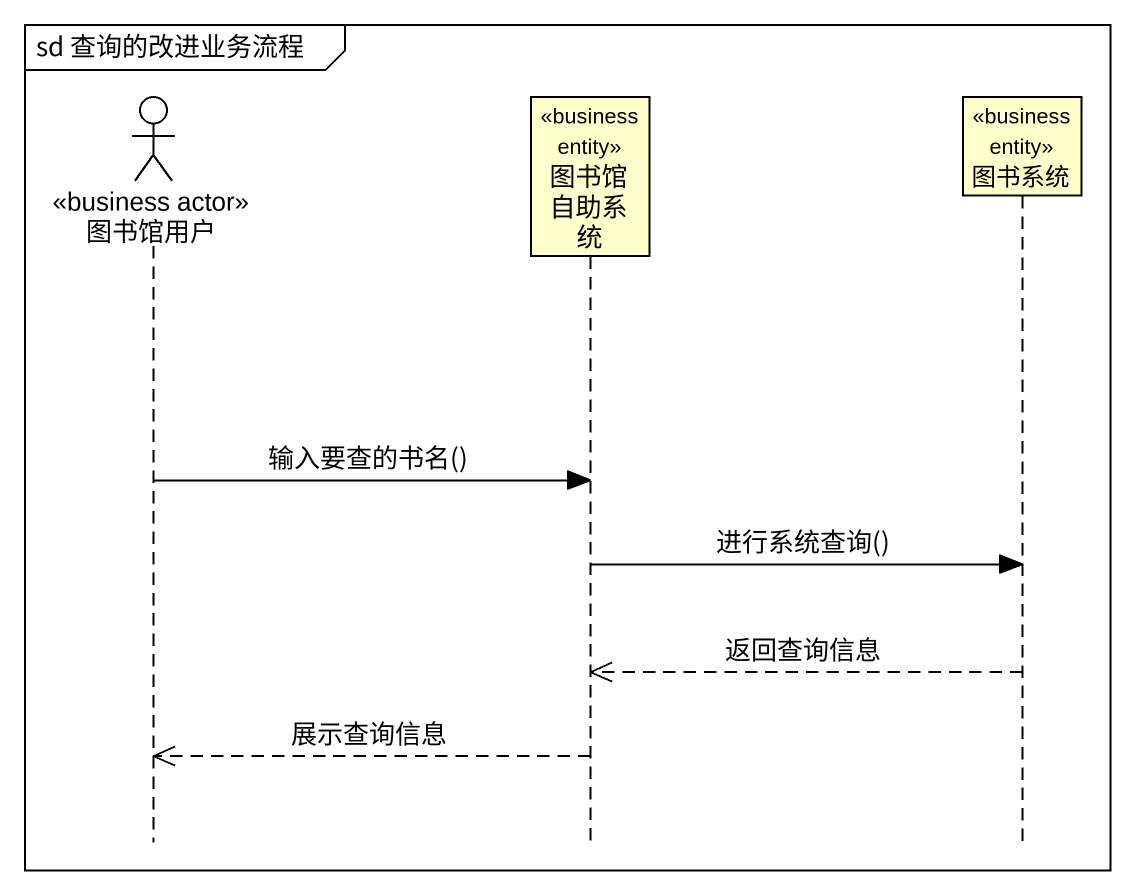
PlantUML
@startuml
mainframe sd 查询的改进业务流程
hide footbox
actor 图书馆用户 <<business actor>>
participant 图书馆自助系统 <<business entity>>
participant 图书系统 <<business entity>>

图书馆用户 -> 图书馆自助系统 : 输入要查的书名()
图书馆自助系统 -> 图书系统 : 进行系统查询()
图书系统 -->> 图书馆自助系统 : 返回查询信息
图书馆自助系统 -->> 图书馆用户 : 展示查询信息
@enduml
